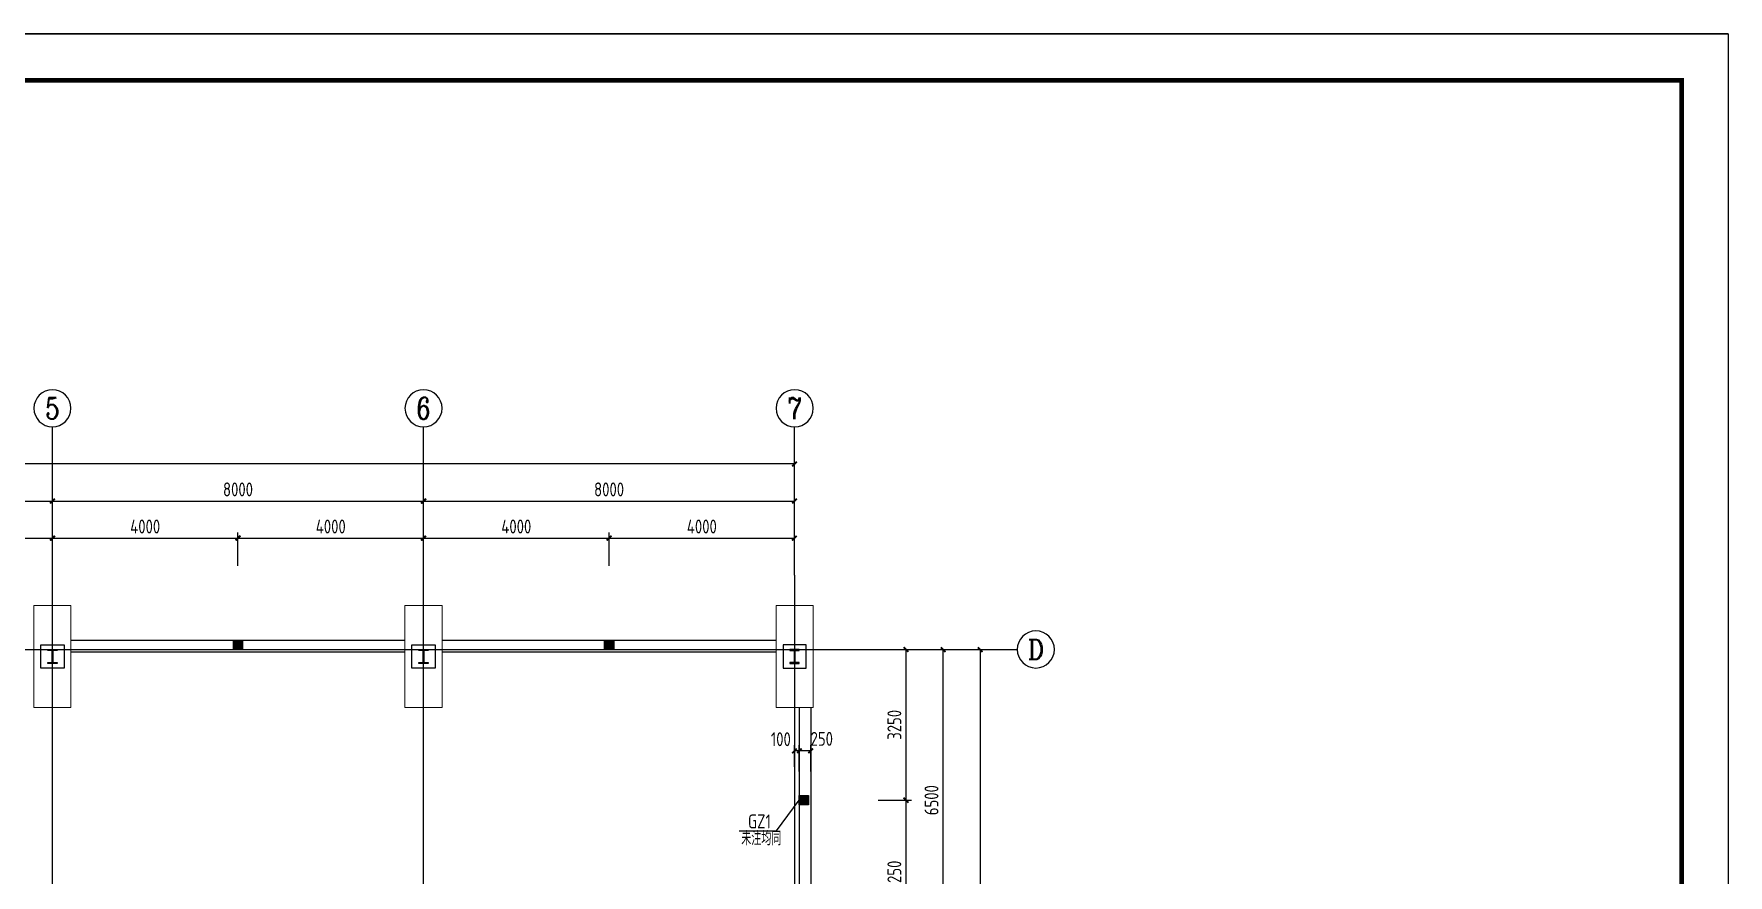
# Model space of a CAD drawing. Header units: millimetres. Extents: x 866561 to 877878, y 40199 to 44891.
# Drawn here: x 869876.3 to 870241.5, y 40614 to 40795.4 of the extents above; entities that cross this region are included whole.
import ezdxf
from ezdxf.enums import TextEntityAlignment as Align

# ---------------------------------------------------------------- set-up
doc = ezdxf.new("R2010")
doc.units = ezdxf.units.MM
doc.header["$LTSCALE"] = 1000
doc.header["$MEASUREMENT"] = 0
doc.linetypes.add('DOTE', pattern=[2.42, 2, -0.2, 0.02, -0.2])
for name, color, linetype in [('AXIS', 3, 'Continuous'), ('AXIS_TEXT', 7, 'Continuous'), ('DIM', 7, 'Continuous'), ('DOTE', 1, 'DOTE'), ('M_Prof', 2, 'Continuous'), ('层14', 2, 'Continuous'), ('标注', 7, 'Continuous'), ('梁', 4, 'Continuous'), ('梁集中标注', 2, 'Continuous'), ('索引符号标注', 253, 'Continuous')]:
    doc.layers.add(name, color=color, linetype=linetype)
doc.layers.add('承台基础', color=23, linetype='Continuous', lineweight=18)
doc.styles.add('_TCH_AXIS', font='COMPLEX', dxfattribs={"bigfont": 'GBCBIG'})
doc.styles.add('COMPLEX', font='COMPLEX')
doc.styles.add('GBHZ', font='gbenor.shx', dxfattribs={"width": 0.9, "bigfont": 'gbcbig.shx'})
doc.dimstyles.new('Y100', dxfattribs={"dimscale": 0, "dimtxt": 3, "dimasz": 0.01, "dimexe": 1.2, "dimexo": 2, "dimgap": 1, "dimtad": 1, "dimdec": 0, "dimlfac": 100, "dimzin": 0, "dimdsep": 46, "dimtxsty": 'GBHZ', "dimblk": 'DX', "dimcen": 0.09, "dimdle": 1, "dimclrd": 7, "dimclre": 7, "dimclrt": 7, "dimadec": 0, "dimazin": 0, "dimtfac": 1, "dimtdec": 0, "dimtix": 1, "dimtmove": 2, "dimatfit": 3, "dimldrblk": 'DX', "dimfxl": 0, "dimtolj": 1, "dimtzin": 0, "dimarcsym": 0})

# ---------------------------------------------------------------- blocks, each defined once
blk = doc.blocks.new('_AXISO')
blk.add_circle((0, 0), 0.5)
at = {"layer": 'AXIS_TEXT', "style": 'COMPLEX', "width": 1.041667}
blk.add_attdef('A', text='', height=0.56, dxfattribs=at).set_placement((-0.25, -0.28), (0.25, -0.28), align=Align.FIT)
blk = doc.blocks.new('DX')
at = {"color": 0, "linetype": 'ByBlock', "const_width": 40}
blk.add_lwpolyline([(-54, -51), (46, 49)], dxfattribs=at)
blk = doc.blocks.new('*D229')
at = {"layer": 'Defpoints', "color": 0, "transparency": 16777216}
for p in [(870056.29, 40662.64), (870072.29, 40662.64), (870056.29, 40597.64)]:
    blk.add_point(p, dxfattribs=at)
at = {"layer": 'dim', "color": 7, "lineweight": -2, "transparency": 16777216}
for p, q in [((870058.29, 40662.64), (870073.49, 40662.64)), ((870072.29, 40597.65), (870072.29, 40662.63)), ((870058.29, 40597.64), (870073.49, 40597.64))]:
    blk.add_line(p, q, dxfattribs=at)
at = {"layer": 'dim', "color": 7, "lineweight": -2, "transparency": 16777216, "xscale": 0.01, "yscale": 0.01, "zscale": 0.01}
for p, rotation in [((870072.29, 40662.64), 90), ((870072.29, 40597.64), 270)]:
    blk.add_blockref('DX', p, dxfattribs=dict(at, rotation=rotation))
at = {"layer": 'dim', "color": 7, "transparency": 16777216, "insert": (870069.79, 40630.14), "char_height": 3, "attachment_point": 5, "rotation": 90, "style": 'GBHZ'}
blk.add_mtext('\\A1;6500', dxfattribs=at)
blk = doc.blocks.new('*D230')
at = {"layer": 'Defpoints', "color": 0, "transparency": 16777216}
for p in [(870056.29, 40662.64), (870056.29, 40462.64), (870080.29, 40462.64)]:
    blk.add_point(p, dxfattribs=at)
at = {"layer": 'dim', "color": 7, "lineweight": -2, "transparency": 16777216}
for p, q in [((870058.29, 40662.64), (870081.49, 40662.64)), ((870080.29, 40662.63), (870080.29, 40462.65)), ((870058.29, 40462.64), (870081.49, 40462.64))]:
    blk.add_line(p, q, dxfattribs=at)
at = {"layer": 'dim', "color": 7, "lineweight": -2, "transparency": 16777216, "xscale": 0.01, "yscale": 0.01, "zscale": 0.01}
for p, rotation in [((870080.29, 40662.64), 90), ((870080.29, 40462.64), 270)]:
    blk.add_blockref('DX', p, dxfattribs=dict(at, rotation=rotation))
at = {"layer": 'dim', "color": 7, "transparency": 16777216, "insert": (870077.79, 40562.64), "char_height": 3, "attachment_point": 5, "rotation": 90, "style": 'GBHZ'}
blk.add_mtext('\\A1;20000', dxfattribs=at)
blk = doc.blocks.new('*D222')
at = {"layer": 'Defpoints', "color": 0, "transparency": 16777216}
for p in [(869880.29, 40694.64), (869800.29, 40678.64), (869880.29, 40678.64)]:
    blk.add_point(p, dxfattribs=at)
at = {"layer": 'dim', "color": 7, "lineweight": -2, "transparency": 16777216}
for p, q in [((869800.29, 40680.64), (869800.29, 40695.84)), ((869880.29, 40680.64), (869880.29, 40695.84)), ((869800.3, 40694.64), (869880.28, 40694.64))]:
    blk.add_line(p, q, dxfattribs=at)
at = {"layer": 'dim', "color": 7, "lineweight": -2, "transparency": 16777216, "xscale": 0.01, "yscale": 0.01, "zscale": 0.01, "rotation": 180}
blk.add_blockref('DX', (869800.29, 40694.64), dxfattribs=at)
at = {"layer": 'dim', "color": 7, "lineweight": -2, "transparency": 16777216, "xscale": 0.01, "yscale": 0.01, "zscale": 0.01}
blk.add_blockref('DX', (869880.29, 40694.64), dxfattribs=at)
at = {"layer": 'dim', "color": 7, "transparency": 16777216, "insert": (869840.29, 40697.14), "char_height": 3, "attachment_point": 5, "style": 'GBHZ'}
blk.add_mtext('\\A1;8000', dxfattribs=at)
blk = doc.blocks.new('*D223')
at = {"layer": 'Defpoints', "color": 0, "transparency": 16777216}
for p in [(869960.29, 40694.64), (869880.29, 40678.64), (869960.29, 40678.64)]:
    blk.add_point(p, dxfattribs=at)
at = {"layer": 'dim', "color": 7, "lineweight": -2, "transparency": 16777216}
for p, q in [((869880.29, 40680.64), (869880.29, 40695.84)), ((869960.29, 40680.64), (869960.29, 40695.84)), ((869880.3, 40694.64), (869960.28, 40694.64))]:
    blk.add_line(p, q, dxfattribs=at)
at = {"layer": 'dim', "color": 7, "lineweight": -2, "transparency": 16777216, "xscale": 0.01, "yscale": 0.01, "zscale": 0.01, "rotation": 180}
blk.add_blockref('DX', (869880.29, 40694.64), dxfattribs=at)
at = {"layer": 'dim', "color": 7, "lineweight": -2, "transparency": 16777216, "xscale": 0.01, "yscale": 0.01, "zscale": 0.01}
blk.add_blockref('DX', (869960.29, 40694.64), dxfattribs=at)
at = {"layer": 'dim', "color": 7, "transparency": 16777216, "insert": (869920.29, 40697.14), "char_height": 3, "attachment_point": 5, "style": 'GBHZ'}
blk.add_mtext('\\A1;8000', dxfattribs=at)
blk = doc.blocks.new('*D224')
at = {"layer": 'Defpoints', "color": 0, "transparency": 16777216}
for p in [(870040.29, 40694.64), (869960.29, 40678.64), (870040.29, 40678.64)]:
    blk.add_point(p, dxfattribs=at)
at = {"layer": 'dim', "color": 7, "lineweight": -2, "transparency": 16777216}
for p, q in [((869960.29, 40680.64), (869960.29, 40695.84)), ((870040.29, 40680.64), (870040.29, 40695.84)), ((869960.3, 40694.64), (870040.28, 40694.64))]:
    blk.add_line(p, q, dxfattribs=at)
at = {"layer": 'dim', "color": 7, "lineweight": -2, "transparency": 16777216, "xscale": 0.01, "yscale": 0.01, "zscale": 0.01, "rotation": 180}
blk.add_blockref('DX', (869960.29, 40694.64), dxfattribs=at)
at = {"layer": 'dim', "color": 7, "lineweight": -2, "transparency": 16777216, "xscale": 0.01, "yscale": 0.01, "zscale": 0.01}
blk.add_blockref('DX', (870040.29, 40694.64), dxfattribs=at)
at = {"layer": 'dim', "color": 7, "transparency": 16777216, "insert": (870000.29, 40697.14), "char_height": 3, "attachment_point": 5, "style": 'GBHZ'}
blk.add_mtext('\\A1;8000', dxfattribs=at)
blk = doc.blocks.new('*D225')
at = {"layer": 'Defpoints', "color": 0, "transparency": 16777216}
for p in [(869560.29, 40702.64), (869560.29, 40678.64), (870040.29, 40678.64)]:
    blk.add_point(p, dxfattribs=at)
at = {"layer": 'dim', "color": 7, "lineweight": -2, "transparency": 16777216}
for p, q in [((869560.29, 40680.64), (869560.29, 40703.84)), ((870040.28, 40702.64), (869560.3, 40702.64)), ((870040.29, 40680.64), (870040.29, 40703.84))]:
    blk.add_line(p, q, dxfattribs=at)
at = {"layer": 'dim', "color": 7, "lineweight": -2, "transparency": 16777216, "xscale": 0.01, "yscale": 0.01, "zscale": 0.01, "rotation": 180}
blk.add_blockref('DX', (869560.29, 40702.64), dxfattribs=at)
at = {"layer": 'dim', "color": 7, "lineweight": -2, "transparency": 16777216, "xscale": 0.01, "yscale": 0.01, "zscale": 0.01}
blk.add_blockref('DX', (870040.29, 40702.64), dxfattribs=at)
at = {"layer": 'dim', "color": 7, "transparency": 16777216, "insert": (869800.29, 40705.14), "char_height": 3, "attachment_point": 5, "style": 'GBHZ'}
blk.add_mtext('\\A1;48000', dxfattribs=at)
blk = doc.blocks.new('*D1104')
at = {"layer": 'Defpoints', "color": 0, "transparency": 16777216}
for p in [(869880.29, 40686.64), (869840.29, 40678.64), (869880.29, 40678.64)]:
    blk.add_point(p, dxfattribs=at)
at = {"layer": 'dim', "color": 7, "lineweight": -2, "transparency": 16777216}
for p, q in [((869840.29, 40680.64), (869840.29, 40687.84)), ((869880.29, 40680.64), (869880.29, 40687.84)), ((869840.3, 40686.64), (869880.28, 40686.64))]:
    blk.add_line(p, q, dxfattribs=at)
at = {"layer": 'dim', "color": 7, "lineweight": -2, "transparency": 16777216, "xscale": 0.01, "yscale": 0.01, "zscale": 0.01, "rotation": 180}
blk.add_blockref('DX', (869840.29, 40686.64), dxfattribs=at)
at = {"layer": 'dim', "color": 7, "lineweight": -2, "transparency": 16777216, "xscale": 0.01, "yscale": 0.01, "zscale": 0.01}
blk.add_blockref('DX', (869880.29, 40686.64), dxfattribs=at)
at = {"layer": 'dim', "color": 7, "transparency": 16777216, "insert": (869860.29, 40689.14), "char_height": 3, "attachment_point": 5, "style": 'GBHZ'}
blk.add_mtext('\\A1;4000', dxfattribs=at)
blk = doc.blocks.new('*D1105')
at = {"layer": 'Defpoints', "color": 0, "transparency": 16777216}
for p in [(869920.29, 40686.64), (869880.29, 40678.64), (869920.29, 40678.64)]:
    blk.add_point(p, dxfattribs=at)
at = {"layer": 'dim', "color": 7, "lineweight": -2, "transparency": 16777216}
for p, q in [((869880.29, 40680.64), (869880.29, 40687.84)), ((869920.29, 40680.64), (869920.29, 40687.84)), ((869880.3, 40686.64), (869920.28, 40686.64))]:
    blk.add_line(p, q, dxfattribs=at)
at = {"layer": 'dim', "color": 7, "lineweight": -2, "transparency": 16777216, "xscale": 0.01, "yscale": 0.01, "zscale": 0.01, "rotation": 180}
blk.add_blockref('DX', (869880.29, 40686.64), dxfattribs=at)
at = {"layer": 'dim', "color": 7, "lineweight": -2, "transparency": 16777216, "xscale": 0.01, "yscale": 0.01, "zscale": 0.01}
blk.add_blockref('DX', (869920.29, 40686.64), dxfattribs=at)
at = {"layer": 'dim', "color": 7, "transparency": 16777216, "insert": (869900.29, 40689.14), "char_height": 3, "attachment_point": 5, "style": 'GBHZ'}
blk.add_mtext('\\A1;4000', dxfattribs=at)
blk = doc.blocks.new('*D1106')
at = {"layer": 'Defpoints', "color": 0, "transparency": 16777216}
for p in [(869960.29, 40686.64), (869920.29, 40678.64), (869960.29, 40678.64)]:
    blk.add_point(p, dxfattribs=at)
at = {"layer": 'dim', "color": 7, "lineweight": -2, "transparency": 16777216}
for p, q in [((869920.29, 40680.64), (869920.29, 40687.84)), ((869960.29, 40680.64), (869960.29, 40687.84)), ((869920.3, 40686.64), (869960.28, 40686.64))]:
    blk.add_line(p, q, dxfattribs=at)
at = {"layer": 'dim', "color": 7, "lineweight": -2, "transparency": 16777216, "xscale": 0.01, "yscale": 0.01, "zscale": 0.01, "rotation": 180}
blk.add_blockref('DX', (869920.29, 40686.64), dxfattribs=at)
at = {"layer": 'dim', "color": 7, "lineweight": -2, "transparency": 16777216, "xscale": 0.01, "yscale": 0.01, "zscale": 0.01}
blk.add_blockref('DX', (869960.29, 40686.64), dxfattribs=at)
at = {"layer": 'dim', "color": 7, "transparency": 16777216, "insert": (869940.29, 40689.14), "char_height": 3, "attachment_point": 5, "style": 'GBHZ'}
blk.add_mtext('\\A1;4000', dxfattribs=at)
blk = doc.blocks.new('*D1097')
at = {"layer": 'Defpoints', "color": 0, "transparency": 16777216}
for p in [(870000.29, 40686.64), (869960.29, 40678.64), (870000.29, 40678.64)]:
    blk.add_point(p, dxfattribs=at)
at = {"layer": 'dim', "color": 7, "lineweight": -2, "transparency": 16777216}
for p, q in [((869960.29, 40680.64), (869960.29, 40687.84)), ((870000.29, 40680.64), (870000.29, 40687.84)), ((869960.3, 40686.64), (870000.28, 40686.64))]:
    blk.add_line(p, q, dxfattribs=at)
at = {"layer": 'dim', "color": 7, "lineweight": -2, "transparency": 16777216, "xscale": 0.01, "yscale": 0.01, "zscale": 0.01, "rotation": 180}
blk.add_blockref('DX', (869960.29, 40686.64), dxfattribs=at)
at = {"layer": 'dim', "color": 7, "lineweight": -2, "transparency": 16777216, "xscale": 0.01, "yscale": 0.01, "zscale": 0.01}
blk.add_blockref('DX', (870000.29, 40686.64), dxfattribs=at)
at = {"layer": 'dim', "color": 7, "transparency": 16777216, "insert": (869980.29, 40689.14), "char_height": 3, "attachment_point": 5, "style": 'GBHZ'}
blk.add_mtext('\\A1;4000', dxfattribs=at)
blk = doc.blocks.new('*D1098')
at = {"layer": 'Defpoints', "color": 0, "transparency": 16777216}
for p in [(870040.29, 40686.64), (870000.29, 40678.64), (870040.29, 40678.64)]:
    blk.add_point(p, dxfattribs=at)
at = {"layer": 'dim', "color": 7, "lineweight": -2, "transparency": 16777216}
for p, q in [((870000.29, 40680.64), (870000.29, 40687.84)), ((870040.29, 40680.64), (870040.29, 40687.84)), ((870000.3, 40686.64), (870040.28, 40686.64))]:
    blk.add_line(p, q, dxfattribs=at)
at = {"layer": 'dim', "color": 7, "lineweight": -2, "transparency": 16777216, "xscale": 0.01, "yscale": 0.01, "zscale": 0.01, "rotation": 180}
blk.add_blockref('DX', (870000.29, 40686.64), dxfattribs=at)
at = {"layer": 'dim', "color": 7, "lineweight": -2, "transparency": 16777216, "xscale": 0.01, "yscale": 0.01, "zscale": 0.01}
blk.add_blockref('DX', (870040.29, 40686.64), dxfattribs=at)
at = {"layer": 'dim', "color": 7, "transparency": 16777216, "insert": (870020.29, 40689.14), "char_height": 3, "attachment_point": 5, "style": 'GBHZ'}
blk.add_mtext('\\A1;4000', dxfattribs=at)
blk = doc.blocks.new('*D1109')
at = {"layer": 'Defpoints', "color": 0, "transparency": 16777216}
for p in [(870056.29, 40662.64), (870056.29, 40630.14), (870064.29, 40630.14)]:
    blk.add_point(p, dxfattribs=at)
at = {"layer": 'dim', "color": 7, "lineweight": -2, "transparency": 16777216}
for p, q in [((870058.29, 40662.64), (870065.49, 40662.64)), ((870064.29, 40662.63), (870064.29, 40630.15)), ((870058.29, 40630.14), (870065.49, 40630.14))]:
    blk.add_line(p, q, dxfattribs=at)
at = {"layer": 'dim', "color": 7, "lineweight": -2, "transparency": 16777216, "xscale": 0.01, "yscale": 0.01, "zscale": 0.01}
for p, rotation in [((870064.29, 40662.64), 90), ((870064.29, 40630.14), 270)]:
    blk.add_blockref('DX', p, dxfattribs=dict(at, rotation=rotation))
at = {"layer": 'dim', "color": 7, "transparency": 16777216, "insert": (870061.79, 40646.39), "char_height": 3, "attachment_point": 5, "rotation": 90, "style": 'GBHZ'}
blk.add_mtext('\\A1;3250', dxfattribs=at)
blk = doc.blocks.new('*D1110')
at = {"layer": 'Defpoints', "color": 0, "transparency": 16777216}
for p in [(870056.29, 40630.14), (870056.29, 40597.64), (870064.29, 40597.64)]:
    blk.add_point(p, dxfattribs=at)
at = {"layer": 'dim', "color": 7, "lineweight": -2, "transparency": 16777216}
for p, q in [((870058.29, 40630.14), (870065.49, 40630.14)), ((870064.29, 40630.13), (870064.29, 40597.65)), ((870058.29, 40597.64), (870065.49, 40597.64))]:
    blk.add_line(p, q, dxfattribs=at)
at = {"layer": 'dim', "color": 7, "lineweight": -2, "transparency": 16777216, "xscale": 0.01, "yscale": 0.01, "zscale": 0.01}
for p, rotation in [((870064.29, 40630.14), 90), ((870064.29, 40597.64), 270)]:
    blk.add_blockref('DX', p, dxfattribs=dict(at, rotation=rotation))
at = {"layer": 'dim', "color": 7, "transparency": 16777216, "insert": (870061.79, 40613.89), "char_height": 3, "attachment_point": 5, "rotation": 90, "style": 'GBHZ'}
blk.add_mtext('\\A1;3250', dxfattribs=at)
blk = doc.blocks.new('*D1943')
at = {"layer": 'Defpoints', "color": 0, "transparency": 16777216}
for p in [(870041.29, 40640.78), (870041.29, 40634.31), (870043.79, 40634.31)]:
    blk.add_point(p, dxfattribs=at)
at = {"layer": '标注', "color": 7, "lineweight": -2, "transparency": 16777216}
for p, q in [((870041.29, 40636.31), (870041.29, 40641.98)), ((870043.78, 40640.78), (870041.3, 40640.78)), ((870043.79, 40636.31), (870043.79, 40641.98))]:
    blk.add_line(p, q, dxfattribs=at)
at = {"layer": '标注', "color": 7, "lineweight": -2, "transparency": 16777216, "xscale": 0.01, "yscale": 0.01, "zscale": 0.01, "rotation": 180}
blk.add_blockref('DX', (870041.29, 40640.78), dxfattribs=at)
at = {"layer": '标注', "color": 7, "lineweight": -2, "transparency": 16777216, "xscale": 0.01, "yscale": 0.01, "zscale": 0.01}
blk.add_blockref('DX', (870043.79, 40640.78), dxfattribs=at)
at = {"layer": '标注', "color": 7, "transparency": 16777216, "insert": (870046.14, 40643.36), "char_height": 3, "attachment_point": 5, "style": 'GBHZ'}
blk.add_mtext('\\A1;250', dxfattribs=at)
blk = doc.blocks.new('*D1944')
at = {"layer": 'Defpoints', "color": 0, "transparency": 16777216}
for p in [(870040.29, 40640.78), (870040.29, 40635.33), (870041.29, 40635.33)]:
    blk.add_point(p, dxfattribs=at)
at = {"layer": 'dim', "color": 7, "lineweight": -2, "transparency": 16777216}
for p, q in [((870040.28, 40640.78), (870040.27, 40640.78)), ((870040.29, 40637.33), (870040.29, 40641.98)), ((870041.29, 40640.78), (870040.29, 40640.78)), ((870041.29, 40637.33), (870041.29, 40641.98)), ((870041.3, 40640.78), (870041.31, 40640.78))]:
    blk.add_line(p, q, dxfattribs=at)
at = {"layer": 'dim', "color": 7, "lineweight": -2, "transparency": 16777216, "xscale": 0.01, "yscale": 0.01, "zscale": 0.01}
blk.add_blockref('DX', (870040.29, 40640.78), dxfattribs=at)
at = {"layer": 'dim', "color": 7, "lineweight": -2, "transparency": 16777216, "xscale": 0.01, "yscale": 0.01, "zscale": 0.01, "rotation": 180}
blk.add_blockref('DX', (870041.29, 40640.78), dxfattribs=at)
at = {"layer": 'dim', "color": 7, "transparency": 16777216, "insert": (870037.32, 40643.28), "char_height": 3, "attachment_point": 5, "style": 'GBHZ'}
blk.add_mtext('\\A1;100', dxfattribs=at)

msp = doc.modelspace()

# ---------------------------------------------------------------- linework, layer by layer
at = {"color": 0}
for p, q in [((870241.527, 40795.355), (869400.527, 40795.355)), ((869400.527, 40795.355), (870241.527, 40795.355)), ((870241.527, 40795.355), (870241.527, 40201.355))]:
    msp.add_line(p, q, dxfattribs=at)
at = {"color": 0, "const_width": 1}
msp.add_lwpolyline([(870231.527, 40211.355), (869425.527, 40211.355), (869425.527, 40785.355), (870231.527, 40785.355)], close=True, dxfattribs=at)
for points in [[(869882.788, 40663.637), (869882.788, 40658.637), (869877.788, 40658.637), (869877.788, 40663.637)], [(869962.788, 40663.637), (869962.788, 40658.637), (869957.788, 40658.637), (869957.788, 40663.637)], [(870037.788, 40663.637), (870037.788, 40658.637), (870042.788, 40658.637), (870042.788, 40663.637)]]:
    msp.add_lwpolyline(points, close=True)
at = {"layer": 'AXIS', "color": 0}
for p, q in [((869880.288, 40678.637), (869880.288, 40710.637)), ((869960.288, 40678.637), (869960.288, 40710.637)), ((870040.288, 40678.637), (870040.288, 40710.637)), ((870056.288, 40662.637), (870088.288, 40662.637))]:
    msp.add_line(p, q, dxfattribs=at)
at = {"layer": 'DOTE', "linetype": 'DOTE'}
for p, q in [((869880.288, 40446.637), (869880.288, 40678.637)), ((869960.288, 40446.637), (869960.288, 40678.637)), ((870040.288, 40678.637), (870040.288, 40446.637)), ((869544.288, 40662.637), (870056.288, 40662.637))]:
    msp.add_line(p, q, dxfattribs=at)
at = {"layer": 'M_Prof'}
for points in [[(869879.288, 40662.637), (869881.288, 40662.637), (869881.288, 40662.437), (869880.378, 40662.437), (869880.378, 40659.837), (869881.288, 40659.837), (869881.288, 40659.637), (869879.288, 40659.637), (869879.288, 40659.837), (869880.198, 40659.837), (869880.198, 40662.437), (869879.288, 40662.437)], [(869959.288, 40662.637), (869961.288, 40662.637), (869961.288, 40662.437), (869960.378, 40662.437), (869960.378, 40659.837), (869961.288, 40659.837), (869961.288, 40659.637), (869959.288, 40659.637), (869959.288, 40659.837), (869960.198, 40659.837), (869960.198, 40662.437), (869959.288, 40662.437)], [(870041.288, 40662.637), (870039.288, 40662.637), (870039.288, 40662.437), (870040.198, 40662.437), (870040.198, 40659.837), (870039.288, 40659.837), (870039.288, 40659.637), (870041.288, 40659.637), (870041.288, 40659.837), (870040.378, 40659.837), (870040.378, 40662.437), (870041.288, 40662.437)]]:
    msp.add_lwpolyline(points, close=True, dxfattribs=at)
at = {"layer": '层14'}
for points in [[(869919.288, 40664.637), (869921.288, 40664.637), (869921.288, 40662.637), (869919.288, 40662.637)], [(869999.288, 40664.637), (870001.288, 40664.637), (870001.288, 40662.637), (869999.288, 40662.637)], [(870043.288, 40629.137), (870041.288, 40629.137), (870041.288, 40631.137), (870043.288, 40631.137)]]:
    msp.add_lwpolyline(points, close=True, dxfattribs=at)
for points in [[(869919.288, 40664.637), (869919.288, 40662.637), (869921.288, 40664.637), (869921.288, 40662.637)], [(869999.288, 40664.637), (869999.288, 40662.637), (870001.288, 40664.637), (870001.288, 40662.637)], [(870043.288, 40629.137), (870043.288, 40631.137), (870041.288, 40629.137), (870041.288, 40631.137)]]:
    msp.add_solid(points, dxfattribs=at)
at = {"layer": '承台基础', "color": 2, "ltscale": 0.006}
for points in [[(869884.288, 40672.137), (869884.288, 40650.137), (869876.288, 40650.137), (869876.288, 40672.137)], [(869964.288, 40672.137), (869964.288, 40650.137), (869956.288, 40650.137), (869956.288, 40672.137)], [(870036.288, 40672.137), (870036.288, 40650.137), (870044.288, 40650.137), (870044.288, 40672.137)]]:
    msp.add_lwpolyline(points, close=True, dxfattribs=at)
at = {"layer": '梁'}
for p, q in [((869884.288, 40664.637), (869956.288, 40664.637)), ((869884.288, 40662.137), (869956.288, 40662.137)), ((869964.288, 40664.637), (870036.288, 40664.637)), ((869964.288, 40662.137), (870036.288, 40662.137)), ((870041.288, 40650.137), (870041.288, 40601.637)), ((870043.788, 40650.137), (870043.788, 40601.637))]:
    msp.add_line(p, q, dxfattribs=at)
at = {"layer": '索引符号标注'}
for p, q in [((870036.402, 40623.532), (870041.288, 40630.137)), ((870028.34, 40623.532), (870036.402, 40623.532))]:
    msp.add_line(p, q, dxfattribs=at)

# ---------------------------------------------------------------- block references
at = {"layer": 'AXIS', "color": 0}
ref = msp.add_blockref('_AXISO', (869880.288, 40714.637), dxfattribs=dict(at, xscale=-8, yscale=8, zscale=8, rotation=180))
ref.add_attrib('A', '5', dxfattribs={"layer": 'AXIS_TEXT', "color": 0, "height": 4.659, "style": '_TCH_AXIS'}).set_placement((869878.735, 40712.307), (869881.841, 40712.307), align=Align.FIT)
ref = msp.add_blockref('_AXISO', (869960.288, 40714.637), dxfattribs=dict(at, xscale=-8, yscale=8, zscale=8, rotation=180))
ref.add_attrib('A', '6', dxfattribs={"layer": 'AXIS_TEXT', "color": 0, "height": 4.659, "style": '_TCH_AXIS'}).set_placement((869958.735, 40712.307), (869961.841, 40712.307), align=Align.FIT)
ref = msp.add_blockref('_AXISO', (870040.288, 40714.637), dxfattribs=dict(at, xscale=-8, yscale=8, zscale=8, rotation=180))
ref.add_attrib('A', '7', dxfattribs={"layer": 'AXIS_TEXT', "color": 0, "height": 4.659, "style": '_TCH_AXIS'}).set_placement((870038.735, 40712.307), (870041.841, 40712.307), align=Align.FIT)
ref = msp.add_blockref('_AXISO', (870092.288, 40662.637), dxfattribs=dict(at, xscale=-8, yscale=8, zscale=8))
ref.add_attrib('A', 'D', dxfattribs={"layer": 'AXIS_TEXT', "color": 0, "height": 4.353, "style": '_TCH_AXIS'}).set_placement((870090.527, 40660.461), (870094.05, 40660.461), align=Align.FIT)

# ---------------------------------------------------------------- texts
at = {"layer": '梁集中标注', "style": 'GBHZ', "width": 0.9}
for s, p in [('GZ1', (870030.238, 40624.058)), ('未注均同', (870028.787, 40620.426))]:
    msp.add_text(s, height=3, dxfattribs=at).set_placement(p)

# ---------------------------------------------------------------- dimensions: what is measured, and where the dimension line sits
at = {"layer": 'dim'}
for base, p1, p2, override, picture, middle in [((869560.288, 40702.637), (870040.288, 40678.637), (869560.288, 40678.637), {"dimscale": 1, "dimfxl": 2}, '*D225', (869800.288, 40705.137)), ((869880.288, 40694.637), (869800.288, 40678.637), (869880.288, 40678.637), {"dimscale": 1, "dimfxl": 2}, '*D222', (869840.288, 40697.137)), ((869960.288, 40694.637), (869880.288, 40678.637), (869960.288, 40678.637), {"dimscale": 1, "dimfxl": 2}, '*D223', (869920.288, 40697.137)), ((870040.288, 40694.637), (869960.288, 40678.637), (870040.288, 40678.637), {"dimscale": 1, "dimfxl": 2}, '*D224', (870000.288, 40697.137)), ((869880.288, 40686.637), (869840.288, 40678.637), (869880.288, 40678.637), {"dimscale": 1}, '*D1104', (869860.288, 40689.137)), ((869920.288, 40686.637), (869880.288, 40678.637), (869920.288, 40678.637), {"dimscale": 1}, '*D1105', (869900.288, 40689.137)), ((869960.288, 40686.637), (869920.288, 40678.637), (869960.288, 40678.637), {"dimscale": 1}, '*D1106', (869940.288, 40689.137)), ((870000.288, 40686.637), (869960.288, 40678.637), (870000.288, 40678.637), {"dimscale": 1}, '*D1097', (869980.288, 40689.137)), ((870040.288, 40686.637), (870000.288, 40678.637), (870040.288, 40678.637), {"dimscale": 1}, '*D1098', (870020.288, 40689.137))]:
    dim = msp.add_linear_dim(base=base, p1=p1, p2=p2, dimstyle='Y100', override=override, dxfattribs=at)
    dim.commit()
    dim.dimension.update_dxf_attribs({"geometry": picture, "text_midpoint": middle})
for base, p1, p2, override, picture, middle in [((870072.288, 40662.637), (870056.288, 40597.637), (870056.288, 40662.637), {"dimscale": 1, "dimfxl": 2}, '*D229', (870069.788, 40630.137)), ((870080.288, 40462.637), (870056.288, 40662.637), (870056.288, 40462.637), {"dimscale": 1, "dimfxl": 2}, '*D230', (870077.788, 40562.637)), ((870064.288, 40630.137), (870056.288, 40662.637), (870056.288, 40630.137), {"dimscale": 1}, '*D1109', (870061.788, 40646.387)), ((870064.288, 40597.637), (870056.288, 40630.137), (870056.288, 40597.637), {"dimscale": 1}, '*D1110', (870061.788, 40613.887))]:
    dim = msp.add_linear_dim(base=base, p1=p1, p2=p2, angle=90, dimstyle='Y100', override=override, dxfattribs=at)
    dim.commit()
    dim.dimension.update_dxf_attribs({"geometry": picture, "text_midpoint": middle})
dim = msp.add_linear_dim(base=(870040.288, 40640.783), p1=(870041.288, 40635.334), p2=(870040.288, 40635.334), angle=180, dimstyle='Y100', override={"dimscale": 1}, dxfattribs=at)
dim.commit()
dim.dimension.update_dxf_attribs({"geometry": '*D1944', "text_midpoint": (870037.317, 40643.283), "dimtype": 160})
at = {"layer": '标注'}
dim = msp.add_linear_dim(base=(870041.288, 40640.783), p1=(870043.788, 40634.313), p2=(870041.288, 40634.313), angle=180, dimstyle='Y100', override={"dimscale": 1, "dimfxl": 2}, dxfattribs=at)
dim.commit()
dim.dimension.update_dxf_attribs({"geometry": '*D1943', "text_midpoint": (870046.142, 40643.356), "dimtype": 160})

doc.saveas('drawing.dxf')
